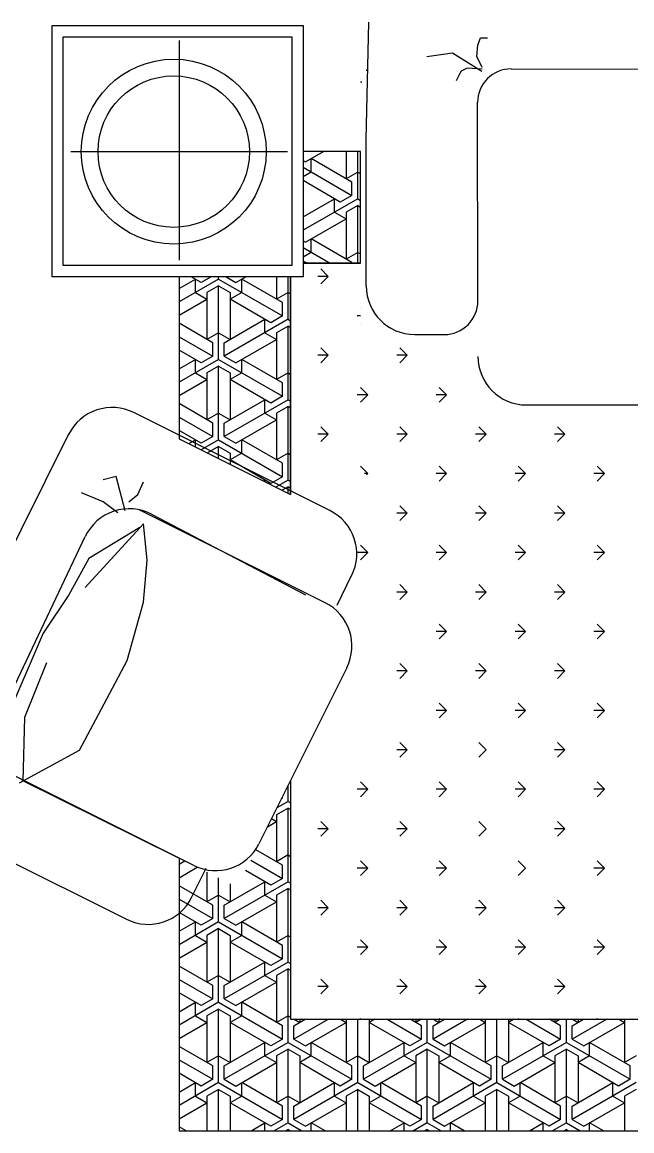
# Model space of a CAD drawing. Header units: millimetres. Extents: x -30782 to 40110, y 35885 to 73818.
# Drawn here: x 835 to 1928, y 64124 to 66111 of the extents above; entities that cross this region are included whole.
import ezdxf

# ---------------------------------------------------------------- set-up
doc = ezdxf.new("R2010")
doc.units = ezdxf.units.MM

# ---------------------------------------------------------------- blocks, each defined once
blk = doc.blocks.new('A$C393F390B')
for p, q in [((267, 1530.6), (267, 1980.6)), ((267, 1980.6), (717, 1980.6)), ((717, 1980.6), (717, 1530.6)), ((830.3, 1775.7), (834.7, 1986.9)), ((287, 1550.6), (287, 1960.6)), ((287, 1960.6), (697, 1960.6)), ((494.7, 1953.9), (494.7, 1560.5)), ((697, 1960.6), (697, 1550.6)), ((1029.9, 1945.6), (1035.2, 1959)), ((1035.2, 1959), (1041.9, 1959)), ((1041.9, 1959), (1047.3, 1959)), ((984.8, 1931.4), (938.7, 1924.8)), ((1037.5, 1898.5), (984.8, 1931.4)), ((1028.6, 1925.6), (1029.9, 1945.6)), ((1037.9, 1905.6), (1028.6, 1925.6)), ((830.3, 1900.9), (832.9, 1900.9)), ((997.9, 1894.9), (991.2, 1881.5)), ((1000.6, 1898.9), (997.9, 1894.9)), ((1011.2, 1904.2), (1000.6, 1898.9)), ((1037.9, 1902.9), (1011.2, 1904.2)), ((1089.9, 1903.2), (2770.4, 1901)), ((819.9, 1880), (822.5, 1880)), ((1030.2, 1487.2), (1029.8, 1843.2)), ((830.1, 1514.1), (830.1, 1775.7)), ((300.6, 1754.8), (688.8, 1754.8)), ((717, 1754.8), (717, 1554.8)), ((819.9, 1754.8), (717, 1754.8)), ((819.9, 1754.8), (717, 1754.8)), ((721.3, 1736.3), (753.3, 1754.8)), ((794.1, 1754.8), (794.1, 1706.3)), ((814.9, 1670.3), (814.9, 1754.8)), ((819.9, 1554.8), (819.9, 1754.8)), ((717, 1738.8), (721.3, 1736.3)), ((804.5, 1700.3), (731.7, 1742.3)), ((731.7, 1718.3), (731.7, 1742.3)), ((717, 1726.8), (804.5, 1676.3)), ((731.7, 1718.3), (717, 1709.8)), ((814.9, 1718.3), (794.1, 1706.3)), ((814.9, 1718.3), (819.9, 1715.4)), ((783.7, 1664.3), (717, 1702.8)), ((804.5, 1676.3), (804.5, 1700.3)), ((717, 1637.8), (773.3, 1670.3)), ((814.9, 1670.3), (717, 1613.8)), ((773.3, 1646.3), (773.3, 1670.3)), ((804.5, 1676.3), (783.7, 1664.3)), ((814.9, 1670.3), (819.9, 1667.4)), ((814.9, 1658.3), (794.1, 1646.3)), ((814.9, 1554.8), (814.9, 1658.3)), ((814.9, 1658.3), (819.9, 1655.4)), ((721.3, 1592.3), (794.1, 1634.3)), ((773.3, 1646.3), (794.1, 1634.3)), ((794.1, 1646.3), (794.1, 1562.3)), ((717, 1594.8), (721.3, 1592.3)), ((804.5, 1556.3), (731.7, 1598.3)), ((731.7, 1574.3), (731.7, 1598.3)), ((717, 1582.8), (765.5, 1554.8)), ((731.7, 1574.3), (717, 1565.8)), ((814.9, 1574.3), (794.1, 1562.3)), ((814.9, 1574.3), (819.9, 1571.4)), ((697, 1550.6), (287, 1550.6)), ((724, 1554.8), (717, 1558.8)), ((717, 1554.8), (819.9, 1554.8)), ((819.9, 1554.8), (717, 1554.8)), ((804.5, 1554.8), (804.5, 1556.3)), ((717, 1530.6), (267, 1530.6)), ((694.7, 1530.6), (494.7, 1530.6)), ((494.7, 1530.6), (494.7, 1240.1)), ((494.7, 1530.6), (494.7, 1240.1)), ((534.3, 1520.3), (516.4, 1530.6)), ((552.1, 1530.6), (534.3, 1520.3)), ((565.4, 1526.3), (565.4, 1530.6)), ((578.8, 1530.6), (596.6, 1520.3)), ((596.6, 1520.3), (614.4, 1530.6)), ((669.4, 1530.6), (669.4, 1490.3)), ((690.2, 1454.3), (690.2, 1530.6)), ((694.7, 1140.2), (694.7, 1530.6)), ((694.7, 1530.6), (694.7, 1140.2)), ((762.2, 1531.3), (743.4, 1531.3)), ((762.2, 1531.3), (748.9, 1544.5)), ((762.2, 1531.3), (748.9, 1518)), ((565.4, 1526.3), (494.7, 1485.5)), ((494.7, 1509.5), (523.9, 1526.3)), ((523.9, 1502.3), (523.9, 1526.3)), ((565.4, 1514.3), (544.7, 1502.3)), ((565.4, 1526.3), (679.8, 1460.3)), ((565.4, 1514.3), (586.2, 1502.3)), ((565.4, 1382.3), (565.4, 1514.3)), ((679.8, 1484.3), (607, 1526.3)), ((607, 1502.3), (607, 1526.3)), ((494.7, 1461.5), (544.7, 1490.3)), ((523.9, 1502.3), (544.7, 1490.3)), ((544.7, 1502.3), (544.7, 1418.3)), ((586.2, 1502.3), (586.2, 1418.3)), ((607, 1502.3), (586.2, 1490.3)), ((659, 1448.3), (586.2, 1490.3)), ((690.2, 1502.3), (669.4, 1490.3)), ((690.2, 1502.3), (694.7, 1499.7)), ((830.3, 1494.5), (830, 1494.8)), ((679.8, 1460.3), (679.8, 1484.3)), ((819.9, 1473.6), (819.6, 1473.8)), ((575.8, 1412.3), (648.6, 1454.3)), ((690.2, 1454.3), (575.8, 1388.3)), ((648.6, 1430.3), (648.6, 1454.3)), ((679.8, 1460.3), (659, 1448.3)), ((690.2, 1454.3), (694.7, 1451.7)), ((819.9, 1460.6), (814.1, 1460.6)), ((555.1, 1412.3), (494.7, 1447.2)), ((690.2, 1442.3), (669.4, 1430.3)), ((690.2, 1442.3), (694.7, 1439.7)), ((690.2, 1310.3), (690.2, 1442.3)), ((819.9, 1447.6), (819.6, 1447.3)), ((494.7, 1423.2), (555.1, 1388.3)), ((565.4, 1430.3), (544.7, 1418.3)), ((555.1, 1388.3), (555.1, 1412.3)), ((565.4, 1430.3), (586.2, 1418.3)), ((575.8, 1388.3), (575.8, 1412.3)), ((596.6, 1376.3), (669.4, 1418.3)), ((648.6, 1430.3), (669.4, 1418.3)), ((669.4, 1430.3), (669.4, 1346.3)), ((917.1, 1427.1), (970.2, 1427.1)), ((534.3, 1376.3), (494.7, 1399.2)), ((762.2, 1389.9), (748.9, 1403.1)), ((903.6, 1389.9), (890.3, 1403.1)), ((565.4, 1382.3), (494.7, 1341.5)), ((494.7, 1365.5), (523.9, 1382.3)), ((523.9, 1358.3), (523.9, 1382.3)), ((555.1, 1388.3), (534.3, 1376.3)), ((565.4, 1382.3), (679.8, 1316.3)), ((575.8, 1388.3), (596.6, 1376.3)), ((679.8, 1340.3), (607, 1382.3)), ((607, 1358.3), (607, 1382.3)), ((762.2, 1389.9), (743.4, 1389.9)), ((762.2, 1389.9), (748.9, 1376.6)), ((903.6, 1389.9), (884.9, 1389.9)), ((903.6, 1389.9), (890.3, 1376.6)), ((523.9, 1358.3), (544.7, 1346.3)), ((565.4, 1370.3), (544.7, 1358.3)), ((544.7, 1358.3), (544.7, 1274.3)), ((565.4, 1370.3), (586.2, 1358.3)), ((565.4, 1238.3), (565.4, 1370.3)), ((586.2, 1358.3), (586.2, 1274.3)), ((607, 1358.3), (586.2, 1346.3)), ((690.2, 1358.3), (669.4, 1346.3)), ((690.2, 1358.3), (694.7, 1355.7)), ((494.7, 1317.5), (544.7, 1346.3)), ((659, 1304.3), (586.2, 1346.3)), ((679.8, 1316.3), (679.8, 1340.3)), ((832.9, 1319.2), (819.6, 1332.4)), ((974.3, 1319.2), (961.1, 1332.4)), ((679.8, 1316.3), (659, 1304.3)), ((832.9, 1319.2), (814.1, 1319.2)), ((832.9, 1319.2), (819.6, 1305.9)), ((974.3, 1319.2), (955.6, 1319.2)), ((974.3, 1319.2), (961.1, 1305.9)), ((555.1, 1268.3), (494.7, 1303.2)), ((575.8, 1268.3), (648.6, 1310.3)), ((690.2, 1310.3), (575.8, 1244.3)), ((648.6, 1286.3), (648.6, 1310.3)), ((690.2, 1298.3), (669.4, 1286.3)), ((690.2, 1310.3), (694.7, 1307.7)), ((690.2, 1298.3), (694.7, 1295.7)), ((690.2, 1166.3), (690.2, 1298.3)), ((1117.3, 1300.9), (1543.3, 1300.9)), ((765.1, 1111.6), (413.5, 1287.1)), ((494.7, 1279.2), (555.1, 1244.3)), ((565.4, 1286.3), (544.7, 1274.3)), ((565.4, 1286.3), (586.2, 1274.3)), ((596.6, 1232.3), (669.4, 1274.3)), ((648.6, 1286.3), (669.4, 1274.3)), ((669.4, 1286.3), (669.4, 1202.3)), ((534.3, 1232.3), (494.7, 1255.2)), ((555.1, 1244.3), (555.1, 1268.3)), ((575.8, 1244.3), (575.8, 1268.3)), ((762.2, 1248.4), (748.9, 1261.7)), ((903.6, 1248.4), (890.3, 1261.7)), ((1045, 1248.4), (1031.8, 1261.7)), ((1186.4, 1248.4), (1173.2, 1261.7)), ((296.7, 1248.2), (9, 671.9)), ((494.7, 1240.1), (694.7, 1140.2)), ((512, 1231.5), (523.9, 1238.3)), ((523.9, 1225.5), (523.9, 1238.3)), ((555.1, 1244.3), (534.3, 1232.3)), ((565.4, 1238.3), (534.3, 1220.3)), ((565.4, 1238.3), (679.8, 1172.3)), ((575.8, 1244.3), (596.6, 1232.3)), ((679.8, 1196.3), (607, 1238.3)), ((607, 1214.3), (607, 1238.3)), ((762.2, 1248.4), (743.4, 1248.4)), ((762.2, 1248.4), (748.9, 1235.2)), ((903.6, 1248.4), (884.9, 1248.4)), ((903.6, 1248.4), (890.3, 1235.2)), ((1045, 1248.4), (1026.3, 1248.4)), ((1045, 1248.4), (1031.8, 1235.2)), ((1186.4, 1248.4), (1167.7, 1248.4)), ((1186.4, 1248.4), (1173.2, 1235.2)), ((565.4, 1226.3), (545.4, 1214.8)), ((565.4, 1226.3), (586.2, 1214.3)), ((565.4, 1204.8), (565.4, 1226.3)), ((586.2, 1214.3), (586.2, 1194.4)), ((607, 1214.3), (586.2, 1202.3)), ((690.2, 1214.3), (669.4, 1202.3)), ((690.2, 1214.3), (694.7, 1211.7)), ((659, 1160.3), (586.2, 1202.3)), ((679.8, 1172.3), (679.8, 1196.3)), ((381.8, 1172.9), (358.9, 1166.4)), ((398.1, 1110.8), (381.8, 1172.9)), ((679.8, 1172.3), (659, 1160.3)), ((832.9, 1177.7), (819.6, 1191)), ((832.9, 1177.7), (826.8, 1177.7)), ((832.9, 1177.7), (830.9, 1175.7)), ((974.3, 1177.7), (955.6, 1177.7)), ((974.3, 1177.7), (961.1, 1191)), ((974.3, 1177.7), (961.1, 1164.5)), ((1115.7, 1177.7), (1097, 1177.7)), ((1115.7, 1177.7), (1102.5, 1191)), ((1115.7, 1177.7), (1102.5, 1164.5)), ((1257.2, 1177.7), (1238.4, 1177.7)), ((1257.2, 1177.7), (1243.9, 1191)), ((1257.2, 1177.7), (1243.9, 1164.5)), ((421, 1140.2), (430.8, 1163.1)), ((645.7, 1164.7), (648.6, 1166.3)), ((648.6, 1163.2), (648.6, 1166.3)), ((690.2, 1166.3), (668, 1153.5)), ((690.2, 1154.3), (679.2, 1148)), ((690.2, 1166.3), (694.7, 1163.7)), ((690.2, 1154.3), (694.7, 1151.7)), ((690.2, 1142.5), (690.2, 1154.3)), ((358.9, 1127.2), (319.7, 1143.5)), ((404.6, 1127.2), (421, 1140.2)), ((385, 1107.5), (358.9, 1127.2)), ((756.3, 946.5), (422.9, 1113)), ((903.6, 1107), (890.3, 1120.3)), ((1045, 1107), (1031.8, 1120.3)), ((1186.4, 1107), (1173.2, 1120.3)), ((445.5, 1104.9), (721.5, 960.4)), ((903.6, 1107), (884.9, 1107)), ((903.6, 1107), (890.3, 1093.8)), ((1045, 1107), (1026.3, 1107)), ((1045, 1107), (1031.8, 1093.8)), ((1186.4, 1107), (1167.7, 1107)), ((1186.4, 1107), (1173.2, 1093.8)), ((430.8, 1087.9), (326.2, 973.5)), ((424.2, 1081.4), (332.8, 1025.8)), ((437.3, 1022.5), (430.8, 1087.9)), ((173.5, 743.3), (326.6, 1065.2)), ((832.9, 1036.3), (814.1, 1036.3)), ((832.9, 1036.3), (819.6, 1049.6)), ((832.9, 1036.3), (819.6, 1023.1)), ((974.3, 1036.3), (955.6, 1036.3)), ((974.3, 1036.3), (961.1, 1049.6)), ((974.3, 1036.3), (961.1, 1023.1)), ((1115.7, 1036.3), (1097, 1036.3)), ((1115.7, 1036.3), (1102.5, 1049.6)), ((1115.7, 1036.3), (1102.5, 1023.1)), ((1257.2, 1036.3), (1238.4, 1036.3)), ((1257.2, 1036.3), (1243.9, 1049.6)), ((1257.2, 1036.3), (1243.9, 1023.1)), ((332.8, 1025.8), (296.8, 960.4)), ((430.8, 947.3), (437.3, 1022.5)), ((777.8, 942.3), (804, 994.9)), ((903.6, 965.6), (890.3, 978.9)), ((1045, 965.6), (1031.8, 978.9)), ((1186.4, 965.6), (1173.2, 978.9)), ((296.8, 960.4), (251.1, 891.7)), ((903.6, 965.6), (884.9, 965.6)), ((903.6, 965.6), (890.3, 952.3)), ((1045, 965.6), (1026.3, 965.6)), ((1045, 965.6), (1031.8, 952.3)), ((1186.4, 965.6), (1167.7, 965.6)), ((1186.4, 965.6), (1173.2, 952.3)), ((401.4, 842.6), (430.8, 947.3)), ((974.3, 894.9), (955.6, 894.9)), ((974.3, 894.9), (961.1, 908.1)), ((974.3, 894.9), (961.1, 881.6)), ((1115.7, 894.9), (1097, 894.9)), ((1115.7, 894.9), (1102.5, 908.1)), ((1115.7, 894.9), (1102.5, 881.6)), ((1257.2, 894.9), (1238.4, 894.9)), ((1257.2, 894.9), (1243.9, 908.1)), ((1257.2, 894.9), (1243.9, 881.6)), ((251.1, 891.7), (182.5, 731.5)), ((218.4, 741.3), (257.6, 839.4)), ((365.4, 774), (401.4, 842.6)), ((903.6, 824.2), (890.3, 837.4)), ((1045, 824.2), (1031.8, 837.4)), ((1186.4, 824.2), (1173.2, 837.4)), ((795.3, 829.8), (637.8, 514.4)), ((903.6, 824.2), (884.9, 824.2)), ((903.6, 824.2), (890.3, 810.9)), ((1045, 824.2), (1026.3, 824.2)), ((1045, 824.2), (1031.8, 810.9)), ((1186.4, 824.2), (1167.7, 824.2)), ((1186.4, 824.2), (1173.2, 810.9)), ((316.4, 682.4), (365.4, 774)), ((974.3, 753.5), (961.1, 766.7)), ((1115.7, 753.5), (1102.5, 766.7)), ((1257.2, 753.5), (1243.9, 766.7)), ((215.1, 626.8), (218.4, 741.3)), ((974.3, 753.5), (955.6, 753.5)), ((974.3, 753.5), (961.1, 740.2)), ((1115.7, 753.5), (1097, 753.5)), ((1115.7, 753.5), (1102.5, 740.2)), ((1257.2, 753.5), (1238.4, 753.5)), ((1257.2, 753.5), (1243.9, 740.2)), ((903.6, 682.8), (890.3, 696)), ((1045, 682.8), (1031.8, 696)), ((1186.4, 682.8), (1173.2, 696)), ((208.6, 623.5), (316.4, 682.4)), ((903.6, 682.8), (884.9, 682.8)), ((903.6, 682.8), (890.3, 669.5)), ((1045, 682.8), (1031.8, 669.5)), ((1186.4, 682.8), (1167.7, 682.8)), ((1186.4, 682.8), (1173.2, 669.5)), ((521.1, 475.4), (202.2, 634.7)), ((492.8, 489.4), (213.4, 628)), ((690.2, 590.3), (690.2, 619.2)), ((694.7, 628.3), (694.7, 200)), ((832.9, 612), (819.6, 625.3)), ((974.3, 612), (961.1, 625.3)), ((1115.7, 612), (1102.5, 625.3)), ((1257.2, 612), (1243.9, 625.3)), ((679.8, 596.3), (678.3, 595.5)), ((679, 596.8), (679.8, 596.3)), ((679.8, 596.3), (679.8, 598.3)), ((832.9, 612), (814.1, 612)), ((832.9, 612), (819.6, 598.8)), ((974.3, 612), (955.6, 612)), ((974.3, 612), (961.1, 598.8)), ((1115.7, 612), (1097, 612)), ((1115.7, 612), (1102.5, 598.8)), ((1257.2, 612), (1238.4, 612)), ((1257.2, 612), (1243.9, 598.8)), ((690.2, 578.3), (669.4, 566.3)), ((690.2, 590.3), (669.9, 578.6)), ((690.2, 590.3), (694.7, 587.7)), ((690.2, 578.3), (694.7, 575.7)), ((690.2, 446.3), (690.2, 578.3)), ((660.4, 559.5), (669.4, 554.3)), ((669.4, 566.3), (669.4, 482.3)), ((48, 555.2), (400.5, 379.2)), ((653.1, 544.9), (669.4, 554.3)), ((762.2, 541.3), (743.4, 541.3)), ((762.2, 541.3), (748.9, 554.6)), ((762.2, 541.3), (748.9, 528.1)), ((903.6, 541.3), (884.9, 541.3)), ((903.6, 541.3), (890.3, 554.6)), ((903.6, 541.3), (890.3, 528.1)), ((1045, 541.3), (1031.8, 554.6)), ((1045, 541.3), (1031.8, 528.1)), ((1186.4, 541.3), (1167.7, 541.3)), ((1186.4, 541.3), (1173.2, 554.6)), ((1186.4, 541.3), (1173.2, 528.1)), ((679.8, 476.3), (632.5, 503.6)), ((494.7, 488.6), (494.7, 0)), ((505.1, 483.5), (494.7, 477.5)), ((623.2, 485), (679.8, 452.3)), ((690.2, 494.3), (669.4, 482.3)), ((690.2, 494.3), (694.7, 491.7)), ((832.9, 470.6), (819.6, 483.9)), ((974.3, 470.6), (961.1, 483.9)), ((1115.7, 470.6), (1102.5, 483.9)), ((1257.2, 470.6), (1243.9, 483.9)), ((494.7, 453.5), (527.3, 472.3)), ((517.2, 418.2), (543.5, 470.8)), ((544.7, 463.7), (544.7, 410.3)), ((659, 440.3), (613.9, 466.4)), ((679.8, 452.3), (679.8, 476.3)), ((832.9, 470.6), (814.1, 470.6)), ((832.9, 470.6), (819.6, 457.4)), ((974.3, 470.6), (955.6, 470.6)), ((974.3, 470.6), (961.1, 457.4)), ((1115.7, 470.6), (1102.5, 457.4)), ((1257.2, 470.6), (1238.4, 470.6)), ((1257.2, 470.6), (1243.9, 457.4)), ((555.1, 404.3), (494.7, 439.2)), ((565.4, 374.3), (565.4, 453.3)), ((575.8, 404.3), (648.6, 446.3)), ((690.2, 446.3), (575.8, 380.3)), ((586.2, 442.9), (586.2, 410.3)), ((648.6, 422.3), (648.6, 446.3)), ((679.8, 452.3), (659, 440.3)), ((690.2, 446.3), (694.7, 443.7)), ((565.4, 422.3), (544.7, 410.3)), ((565.4, 422.3), (586.2, 410.3)), ((648.6, 422.3), (669.4, 410.3)), ((690.2, 434.3), (669.4, 422.3)), ((669.4, 422.3), (669.4, 338.3)), ((690.2, 434.3), (694.7, 431.7)), ((690.2, 302.3), (690.2, 434.3)), ((494.7, 415.2), (555.1, 380.3)), ((555.1, 380.3), (555.1, 404.3)), ((575.8, 380.3), (575.8, 404.3)), ((596.6, 368.3), (669.4, 410.3)), ((762.2, 399.9), (743.4, 399.9)), ((762.2, 399.9), (748.9, 413.2)), ((762.2, 399.9), (748.9, 386.7)), ((903.6, 399.9), (884.9, 399.9)), ((903.6, 399.9), (890.3, 413.2)), ((903.6, 399.9), (890.3, 386.7)), ((1045, 399.9), (1026.3, 399.9)), ((1045, 399.9), (1031.8, 413.2)), ((1045, 399.9), (1031.8, 386.7)), ((1186.4, 399.9), (1167.7, 399.9)), ((1186.4, 399.9), (1173.2, 413.2)), ((1186.4, 399.9), (1173.2, 386.7)), ((534.3, 368.3), (494.7, 391.2)), ((555.1, 380.3), (534.3, 368.3)), ((575.8, 380.3), (596.6, 368.3)), ((565.4, 374.3), (494.7, 333.5)), ((494.7, 357.5), (523.9, 374.3)), ((523.9, 350.3), (523.9, 374.3)), ((565.4, 362.3), (544.7, 350.3)), ((565.4, 374.3), (679.8, 308.3)), ((565.4, 362.3), (586.2, 350.3)), ((565.4, 230.3), (565.4, 362.3)), ((679.8, 332.3), (607, 374.3)), ((607, 350.3), (607, 374.3)), ((494.7, 309.5), (544.7, 338.3)), ((523.9, 350.3), (544.7, 338.3)), ((544.7, 350.3), (544.7, 266.3)), ((586.2, 350.3), (586.2, 266.3)), ((607, 350.3), (586.2, 338.3)), ((659, 296.3), (586.2, 338.3)), ((690.2, 350.3), (669.4, 338.3)), ((690.2, 350.3), (694.7, 347.7)), ((832.9, 329.2), (819.6, 342.5)), ((974.3, 329.2), (961.1, 342.5)), ((1115.7, 329.2), (1102.5, 342.5)), ((1257.2, 329.2), (1243.9, 342.5)), ((679.8, 308.3), (679.8, 332.3)), ((832.9, 329.2), (814.1, 329.2)), ((832.9, 329.2), (819.6, 315.9)), ((974.3, 329.2), (955.6, 329.2)), ((974.3, 329.2), (961.1, 315.9)), ((1115.7, 329.2), (1097, 329.2)), ((1115.7, 329.2), (1102.5, 315.9)), ((1257.2, 329.2), (1238.4, 329.2)), ((1257.2, 329.2), (1243.9, 315.9)), ((575.8, 260.3), (648.6, 302.3)), ((690.2, 302.3), (575.8, 236.3)), ((648.6, 278.3), (648.6, 302.3)), ((679.8, 308.3), (659, 296.3)), ((690.2, 302.3), (694.7, 299.7)), ((555.1, 260.3), (494.7, 295.2)), ((565.4, 278.3), (544.7, 266.3)), ((565.4, 278.3), (586.2, 266.3)), ((648.6, 278.3), (669.4, 266.3)), ((690.2, 290.3), (669.4, 278.3)), ((669.4, 278.3), (669.4, 194.3)), ((690.2, 158.3), (690.2, 290.3)), ((690.2, 290.3), (694.7, 287.7)), ((494.7, 271.2), (555.1, 236.3)), ((555.1, 236.3), (555.1, 260.3)), ((575.8, 236.3), (575.8, 260.3)), ((596.6, 224.3), (669.4, 266.3)), ((762.2, 258.5), (743.4, 258.5)), ((762.2, 258.5), (748.9, 271.8)), ((762.2, 258.5), (748.9, 245.2)), ((903.6, 258.5), (884.9, 258.5)), ((903.6, 258.5), (890.3, 271.8)), ((903.6, 258.5), (890.3, 245.2)), ((1045, 258.5), (1026.3, 258.5)), ((1045, 258.5), (1031.8, 271.8)), ((1045, 258.5), (1031.8, 245.2)), ((1186.4, 258.5), (1167.7, 258.5)), ((1186.4, 258.5), (1173.2, 271.8)), ((1186.4, 258.5), (1173.2, 245.2)), ((534.3, 224.3), (494.7, 247.2)), ((565.4, 230.3), (494.7, 189.5)), ((494.7, 213.5), (523.9, 230.3)), ((523.9, 206.3), (523.9, 230.3)), ((555.1, 236.3), (534.3, 224.3)), ((565.4, 230.3), (679.8, 164.3)), ((575.8, 236.3), (596.6, 224.3)), ((679.8, 188.3), (607, 230.3)), ((607, 206.3), (607, 230.3)), ((523.9, 206.3), (544.7, 194.3)), ((565.4, 218.3), (544.7, 206.3)), ((544.7, 206.3), (544.7, 122.3)), ((565.4, 86.3), (565.4, 218.3)), ((565.4, 218.3), (586.2, 206.3)), ((586.2, 206.3), (586.2, 122.3)), ((607, 206.3), (586.2, 194.3)), ((690.2, 206.3), (669.4, 194.3)), ((690.2, 206.3), (694.7, 203.7)), ((694.7, 200), (3155.4, 200)), ((700.5, 188.3), (720.8, 200)), ((762.3, 200), (700.5, 164.3)), ((701.1, 200), (710.9, 194.3)), ((710.9, 200), (710.9, 194.3)), ((784.2, 200), (794.1, 194.3)), ((794.1, 200), (794.1, 122.3)), ((814.9, 86.3), (814.9, 200)), ((820.7, 200), (819.6, 201)), ((835.6, 200), (835.6, 122.3)), ((845.5, 200), (835.6, 194.3)), ((867.4, 200), (929.2, 164.3)), ((929.2, 188.3), (908.9, 200)), ((918.8, 200), (918.8, 194.3)), ((928.6, 200), (918.8, 194.3)), ((939.6, 158.3), (939.6, 200)), ((950, 188.3), (970.2, 200)), ((1011.8, 200), (950, 164.3)), ((950.5, 200), (960.4, 194.3)), ((960.4, 200), (960.4, 194.3)), ((962.1, 200), (961.1, 201)), ((1033.7, 200), (1043.5, 194.3)), ((1043.5, 200), (1043.5, 122.3)), ((1064.3, 86.3), (1064.3, 200)), ((1085.1, 200), (1085.1, 122.3)), ((1094.9, 200), (1085.1, 194.3)), ((1103.5, 200), (1102.5, 201)), ((1116.8, 200), (1178.6, 164.3)), ((1178.6, 188.3), (1158.4, 200)), ((1168.2, 200), (1168.2, 194.3)), ((1178, 200), (1168.2, 194.3)), ((1189, 158.3), (1189, 200)), ((1199.4, 188.3), (1219.6, 200)), ((1261.2, 200), (1199.4, 164.3)), ((1199.9, 200), (1209.8, 194.3)), ((1209.8, 200), (1209.8, 194.3)), ((1244.9, 200), (1243.9, 201)), ((1283.1, 200), (1292.9, 194.3)), ((1292.9, 200), (1292.9, 122.3)), ((494.7, 165.5), (544.7, 194.3)), ((659, 152.3), (586.2, 194.3)), ((679.8, 164.3), (679.8, 188.3)), ((700.5, 164.3), (700.5, 188.3)), ((721.3, 152.3), (794.1, 194.3)), ((908.4, 152.3), (835.6, 194.3)), ((929.2, 164.3), (929.2, 188.3)), ((950, 164.3), (950, 188.3)), ((970.7, 152.3), (1043.5, 194.3)), ((1157.8, 152.3), (1085.1, 194.3)), ((1178.6, 164.3), (1178.6, 188.3)), ((1199.4, 164.3), (1199.4, 188.3)), ((1220.2, 152.3), (1292.9, 194.3)), ((679.8, 164.3), (659, 152.3)), ((700.5, 164.3), (721.3, 152.3)), ((929.2, 164.3), (908.4, 152.3)), ((950, 164.3), (970.7, 152.3)), ((1178.6, 164.3), (1157.8, 152.3)), ((1199.4, 164.3), (1220.2, 152.3)), ((555.1, 116.3), (494.7, 151.2)), ((575.8, 116.3), (648.6, 158.3)), ((690.2, 158.3), (575.8, 92.3)), ((648.6, 134.3), (648.6, 158.3)), ((690.2, 146.3), (669.4, 134.3)), ((690.2, 158.3), (804.5, 92.3)), ((690.2, 146.3), (710.9, 134.3)), ((690.2, 14.3), (690.2, 146.3)), ((804.5, 116.3), (731.7, 158.3)), ((731.7, 134.3), (731.7, 158.3)), ((825.3, 116.3), (898, 158.3)), ((939.6, 158.3), (825.3, 92.3)), ((898, 134.3), (898, 158.3)), ((939.6, 146.3), (918.8, 134.3)), ((939.6, 158.3), (1053.9, 92.3)), ((939.6, 146.3), (960.4, 134.3)), ((939.6, 14.3), (939.6, 146.3)), ((1053.9, 116.3), (981.1, 158.3)), ((981.1, 134.3), (981.1, 158.3)), ((1074.7, 116.3), (1147.4, 158.3)), ((1189, 158.3), (1074.7, 92.3)), ((1147.4, 134.3), (1147.4, 158.3)), ((1189, 146.3), (1168.2, 134.3)), ((1189, 158.3), (1303.3, 92.3)), ((1189, 146.3), (1209.8, 134.3)), ((1189, 14.3), (1189, 146.3)), ((1303.3, 116.3), (1230.6, 158.3)), ((1230.6, 134.3), (1230.6, 158.3)), ((494.7, 127.2), (555.1, 92.3)), ((565.4, 134.3), (544.7, 122.3)), ((565.4, 134.3), (586.2, 122.3)), ((596.6, 80.3), (669.4, 122.3)), ((648.6, 134.3), (669.4, 122.3)), ((669.4, 134.3), (669.4, 50.3)), ((710.9, 134.3), (710.9, 50.3)), ((731.7, 134.3), (710.9, 122.3)), ((783.7, 80.3), (710.9, 122.3)), ((814.9, 134.3), (794.1, 122.3)), ((814.9, 134.3), (835.6, 122.3)), ((846, 80.3), (918.8, 122.3)), ((898, 134.3), (918.8, 122.3)), ((918.8, 134.3), (918.8, 50.3)), ((960.4, 134.3), (960.4, 50.3)), ((981.1, 134.3), (960.4, 122.3)), ((1033.1, 80.3), (960.4, 122.3)), ((1064.3, 134.3), (1043.5, 122.3)), ((1064.3, 134.3), (1085.1, 122.3)), ((1095.5, 80.3), (1168.2, 122.3)), ((1147.4, 134.3), (1168.2, 122.3)), ((1168.2, 134.3), (1168.2, 50.3)), ((1209.8, 134.3), (1209.8, 50.3)), ((1230.6, 134.3), (1209.8, 122.3)), ((1282.5, 80.3), (1209.8, 122.3)), ((1313.7, 134.3), (1292.9, 122.3)), ((534.3, 80.3), (494.7, 103.2)), ((555.1, 92.3), (555.1, 116.3)), ((575.8, 92.3), (575.8, 116.3)), ((804.5, 92.3), (804.5, 116.3)), ((825.3, 92.3), (825.3, 116.3)), ((1053.9, 92.3), (1053.9, 116.3)), ((1074.7, 92.3), (1074.7, 116.3)), ((1303.3, 92.3), (1303.3, 116.3)), ((565.4, 86.3), (494.7, 45.5)), ((494.7, 69.5), (523.9, 86.3)), ((523.9, 62.3), (523.9, 86.3)), ((555.1, 92.3), (534.3, 80.3)), ((565.4, 86.3), (679.8, 20.3)), ((575.8, 92.3), (596.6, 80.3)), ((679.8, 44.3), (607, 86.3)), ((607, 62.3), (607, 86.3)), ((700.5, 44.3), (773.3, 86.3)), ((814.9, 86.3), (700.5, 20.3)), ((773.3, 62.3), (773.3, 86.3)), ((804.5, 92.3), (783.7, 80.3)), ((814.9, 86.3), (929.2, 20.3)), ((825.3, 92.3), (846, 80.3)), ((929.2, 44.3), (856.4, 86.3)), ((856.4, 62.3), (856.4, 86.3)), ((950, 44.3), (1022.7, 86.3)), ((1064.3, 86.3), (950, 20.3)), ((1022.7, 62.3), (1022.7, 86.3)), ((1053.9, 92.3), (1033.1, 80.3)), ((1064.3, 86.3), (1178.6, 20.3)), ((1074.7, 92.3), (1095.5, 80.3)), ((1178.6, 44.3), (1105.8, 86.3)), ((1105.8, 62.3), (1105.8, 86.3)), ((1199.4, 44.3), (1272.1, 86.3)), ((1313.7, 86.3), (1199.4, 20.3)), ((1272.1, 62.3), (1272.1, 86.3)), ((1303.3, 92.3), (1282.5, 80.3)), ((523.9, 62.3), (544.7, 50.3)), ((565.4, 74.3), (544.7, 62.3)), ((544.7, 62.3), (544.7, 0)), ((565.4, 74.3), (586.2, 62.3)), ((565.4, 0), (565.4, 74.3)), ((586.2, 62.3), (586.2, 0)), ((607, 62.3), (586.2, 50.3)), ((690.2, 62.3), (669.4, 50.3)), ((690.2, 62.3), (710.9, 50.3)), ((773.3, 62.3), (794.1, 50.3)), ((814.9, 74.3), (794.1, 62.3)), ((794.1, 62.3), (794.1, 0)), ((814.9, 0), (814.9, 74.3)), ((814.9, 74.3), (835.6, 62.3)), ((835.6, 62.3), (835.6, 0)), ((856.4, 62.3), (835.6, 50.3)), ((939.6, 62.3), (918.8, 50.3)), ((939.6, 62.3), (960.4, 50.3)), ((1022.7, 62.3), (1043.5, 50.3)), ((1064.3, 74.3), (1043.5, 62.3)), ((1043.5, 62.3), (1043.5, 0)), ((1064.3, 74.3), (1085.1, 62.3)), ((1064.3, 0), (1064.3, 74.3)), ((1085.1, 62.3), (1085.1, 0)), ((1105.8, 62.3), (1085.1, 50.3)), ((1189, 62.3), (1168.2, 50.3)), ((1189, 62.3), (1209.8, 50.3)), ((1272.1, 62.3), (1292.9, 50.3)), ((1313.7, 74.3), (1292.9, 62.3)), ((1292.9, 62.3), (1292.9, 0)), ((494.7, 21.5), (544.7, 50.3)), ((659, 8.3), (586.2, 50.3)), ((679.8, 20.3), (679.8, 44.3)), ((700.5, 20.3), (700.5, 44.3)), ((721.3, 8.3), (794.1, 50.3)), ((908.4, 8.3), (835.6, 50.3)), ((929.2, 20.3), (929.2, 44.3)), ((950, 20.3), (950, 44.3)), ((970.7, 8.3), (1043.5, 50.3)), ((1157.8, 8.3), (1085.1, 50.3)), ((1178.6, 20.3), (1178.6, 44.3)), ((1199.4, 20.3), (1199.4, 44.3)), ((1220.2, 8.3), (1292.9, 50.3)), ((679.8, 20.3), (659, 8.3)), ((700.5, 20.3), (721.3, 8.3)), ((929.2, 20.3), (908.4, 8.3)), ((950, 20.3), (970.7, 8.3)), ((1178.6, 20.3), (1157.8, 8.3)), ((1199.4, 20.3), (1220.2, 8.3)), ((507.1, 0), (494.7, 7.2)), ((623.8, 0), (648.6, 14.3)), ((648.6, 0), (648.6, 14.3)), ((690.2, 14.3), (665.4, 0)), ((690.2, 2.3), (686.1, 0)), ((690.2, 14.3), (715, 0)), ((690.2, 2.3), (694.2, 0)), ((690.2, 0), (690.2, 2.3)), ((756.5, 0), (731.7, 14.3)), ((731.7, 0), (731.7, 14.3)), ((873.2, 0), (898, 14.3)), ((898, 0), (898, 14.3)), ((939.6, 14.3), (914.8, 0)), ((939.6, 2.3), (935.6, 0)), ((939.6, 14.3), (964.4, 0)), ((939.6, 2.3), (943.6, 0)), ((939.6, 0), (939.6, 2.3)), ((1005.9, 0), (981.1, 14.3)), ((981.1, 0), (981.1, 14.3)), ((1122.6, 0), (1147.4, 14.3)), ((1147.4, 0), (1147.4, 14.3)), ((1189, 14.3), (1164.2, 0)), ((1189, 2.3), (1185, 0)), ((1189, 14.3), (1213.8, 0)), ((1189, 2.3), (1193, 0)), ((1189, 0), (1189, 2.3)), ((1255.4, 0), (1230.6, 14.3)), ((1230.6, 0), (1230.6, 14.3)), ((494.7, 0), (3355.4, 0))]:
    blk.add_line(p, q)
for radius in [165.7, 135.7]:
    blk.add_circle((485.1, 1754.8), radius)
for centre, radius, start, end in [((1089.8, 1843.2), 60, 89.9245, 180.0617), ((917.1, 1514.1), 87, 180, 270), ((970.2, 1487.1), 60, 270, 0.0617), ((1117.3, 1387.9), 87, 180, 270), ((374.6, 1209.3), 87, 63.4653, 153.4653), ((405.2, 1027.8), 87, 62.3695, 154.5592), ((726.2, 1033.7), 87, 333.4653, 63.4653), ((717.5, 868.6), 87, 333.4653, 63.4653), ((560, 553.3), 87, 243.4653, 333.4653), ((439.4, 457), 87, 243.4653, 333.4653)]:
    blk.add_arc(centre, radius, start, end)

msp = doc.modelspace()

# ---------------------------------------------------------------- block references
msp.add_blockref('A$C393F390B', (621.9, 64124.3))

doc.saveas('drawing.dxf')
